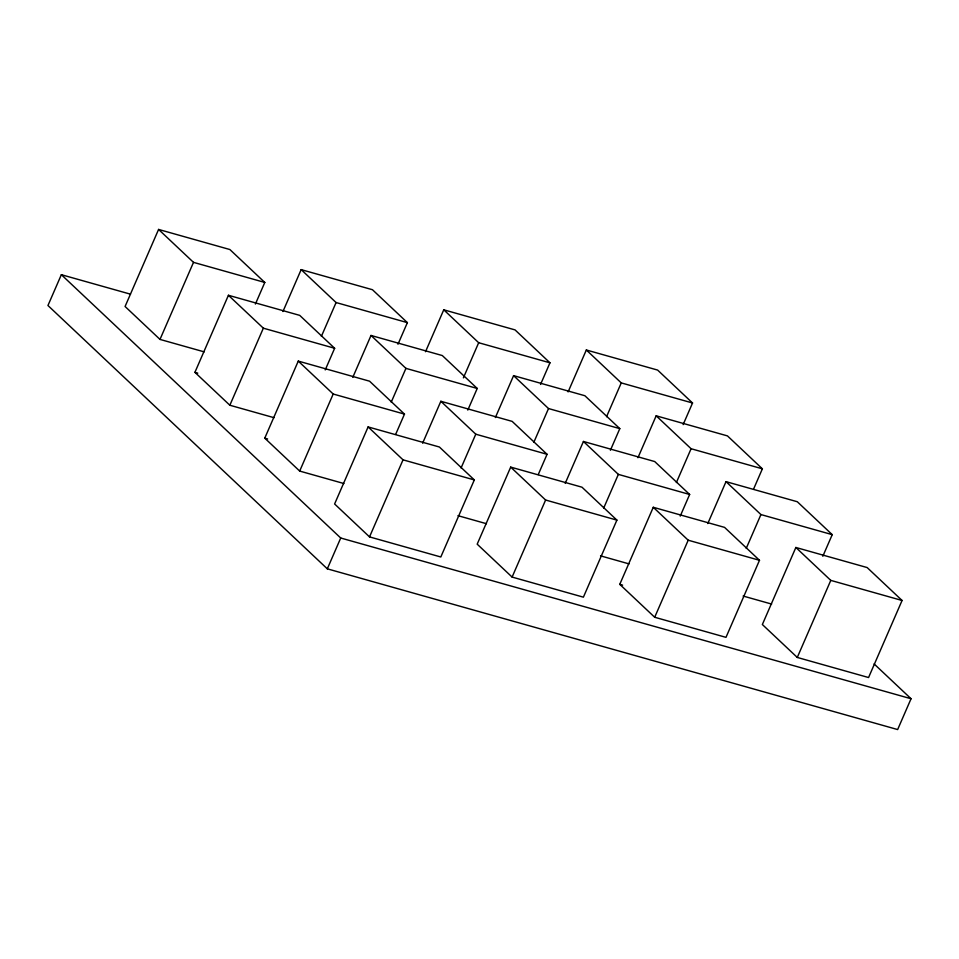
<?xml version="1.0" encoding="UTF-8"?>
<svg xmlns="http://www.w3.org/2000/svg" width="959" height="959" viewBox="0 0 959 959"><rect width="100%" height="100%" fill="white"/><g stroke="black" fill="none" stroke-linecap="round" stroke-linejoin="round"><path stroke-width="1.44" d="M130.484 294.173L61.352 274.694L47.95 305.513L327.319 568.831L897.648 729.559L911.05 698.739L874.093 663.904M255.394 304.075L264.792 282.449L229.872 249.532L158.583 229.441L125.078 306.496L159.997 339.414L204.195 351.869M159.997 339.414L193.502 262.358L158.583 229.441M274.046 417.692L229.848 405.237L194.917 372.332L228.422 295.276L299.711 315.367L334.643 348.273L325.233 369.91M229.848 405.237L263.353 328.182L228.422 295.276M282.941 311.531L301.162 269.623L372.452 289.714L407.383 322.632L397.973 344.257M343.885 483.528L299.688 471.073L264.768 438.155L298.273 361.099L369.563 381.191L404.482 414.108L395.659 434.379M321.397 336.333L336.082 302.541L301.162 269.623M299.688 471.073L333.193 394.017L298.273 361.099M352.792 377.355L371.013 335.458L442.303 355.549L477.222 388.455L467.812 410.092M368.112 426.923L334.607 503.978L369.527 536.896L440.816 556.987L474.321 479.932L439.402 447.014L368.112 426.923L403.032 459.841L474.321 479.932M391.236 402.169L405.933 368.364L371.013 335.458M327.319 568.831L340.721 538.011L61.352 274.694M425.52 351.713L443.753 309.805L515.043 329.896L549.963 362.814L540.552 384.439M369.527 536.896L403.032 459.841M422.631 443.19L440.852 401.282L512.142 421.373L547.062 454.29L538.251 474.561M463.389 377.87L478.673 342.723L443.753 309.805M461.075 467.992L475.772 434.199L440.852 401.282M495.371 417.537L513.592 375.64L584.882 395.731L619.802 428.637L610.404 450.274M510.691 467.105L477.186 544.161L512.106 577.078L583.396 597.169L616.901 520.114L581.981 487.196L510.691 467.105L545.611 500.023L616.901 520.114M533.815 442.351L548.512 408.546L513.592 375.64M568.112 391.895L586.333 349.987L657.622 370.078L692.542 402.996L683.132 424.621M512.106 577.078L545.611 500.023M565.211 483.372L583.432 441.464L654.721 461.555L689.641 494.472L680.243 516.098M606.556 416.697L621.252 382.905L586.333 349.987M603.655 508.174L618.351 474.381L583.432 441.464M637.951 457.719L656.172 415.81L727.461 435.901L762.381 468.819L753.57 489.102M619.766 584.343L653.271 507.287L724.56 527.378L759.492 560.296L725.987 637.351L654.697 617.26L619.766 584.343L622.619 585.146M676.395 482.521L691.091 448.728L656.172 415.81M654.697 617.26L688.202 540.205L653.271 507.287M707.79 523.554L726.011 481.646L797.301 501.737L832.232 534.654L822.822 556.28M746.246 548.356L760.931 514.563L726.011 481.646M795.862 547.469L762.357 624.525L797.277 657.442L868.566 677.534L902.071 600.478L867.152 567.56L795.862 547.469L830.782 580.387L902.071 600.478M797.277 657.442L830.782 580.387M193.502 262.358L264.792 282.449M336.082 302.541L407.383 322.632M478.673 342.723L549.963 362.814M621.252 382.905L692.542 402.996M263.353 328.182L334.643 348.273M405.933 368.364L477.222 388.455M548.512 408.546L619.802 428.637M691.091 448.728L762.381 468.819M333.193 394.017L404.482 414.108M475.772 434.199L547.062 454.29M618.351 474.381L689.641 494.472M760.931 514.563L832.232 534.654M194.917 372.332L197.77 373.135M688.202 540.205L759.492 560.296M264.768 438.155L267.621 438.958M457.946 515.666L486.465 523.71M600.538 555.848L629.044 563.892M743.117 596.03L771.635 604.074M340.721 538.011L911.05 698.739"/></g></svg>
